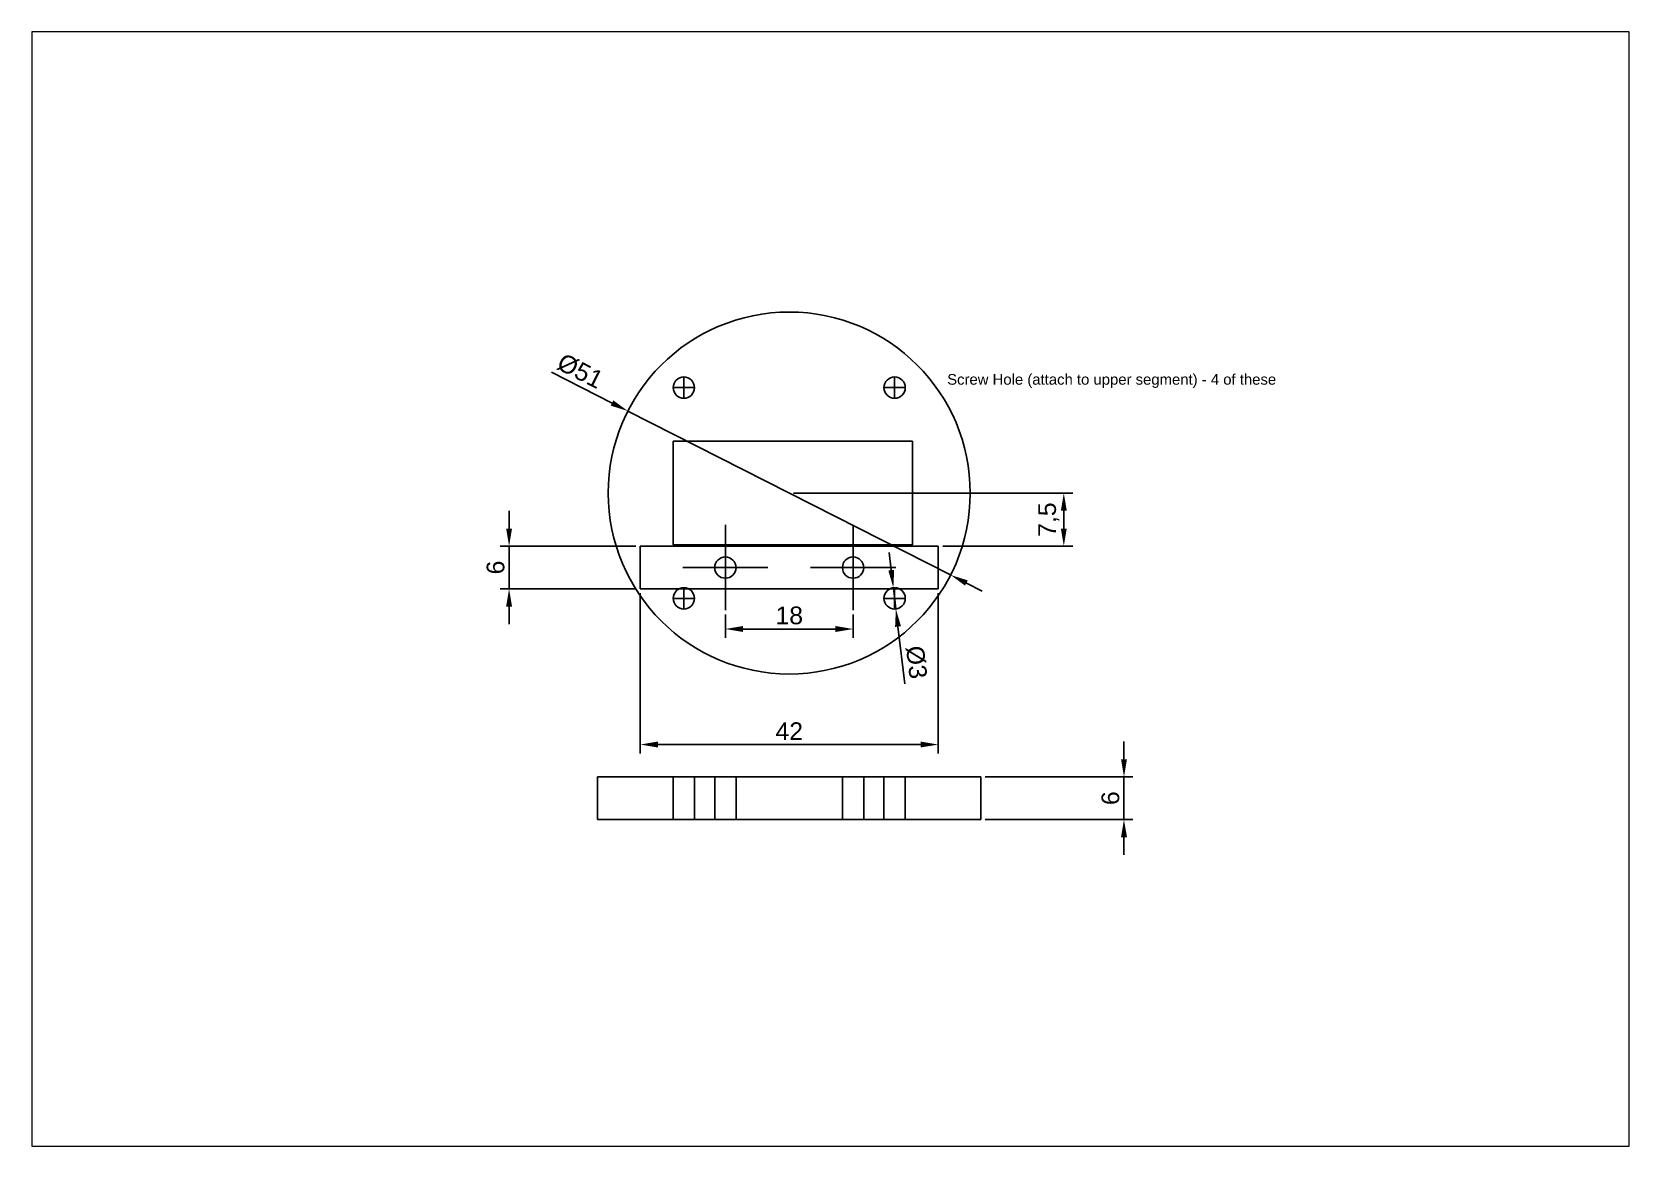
# Paper-space layout 'Sheet1' of a CAD drawing. Header units: millimetres. Extents: x 31 to 256, y 15 to 172.
# The model-space entities are those that its viewports show. They can reach past a viewport. Long polylines and large blocks are cut down to what shows.
import ezdxf

# ---------------------------------------------------------------- set-up
doc = ezdxf.new("R2010")
doc.units = ezdxf.units.MM
doc.linetypes.add('DASH2', pattern=[19.05, 12.7, -6.35])
for name, color, linetype in [('Camera', 3, 'Continuous'), ('Dim', 5, 'Continuous'), ('Hidden', 2, 'DASH2'), ('Mark', 6, 'Continuous')]:
    doc.layers.add(name, color=color, linetype=linetype)
doc.styles.get("Standard").update_dxf_attribs({"font": 'arial.ttf'})
doc.dimstyles.new('ISO-25', dxfattribs={"dimtxt": 2.5, "dimasz": 2.5, "dimexe": 1.25, "dimexo": 0.625, "dimtad": 1, "dimtxsty": 'Standard', "dimcen": 2.5, "dimadec": 0, "dimazin": 0, "dimtfac": 1, "dimtmove": 0, "dimatfit": 3, "dimfxl": 1, "dimarcsym": 0})

# ---------------------------------------------------------------- blocks, each defined once
blk = doc.blocks.new('*D1')
at = {"layer": 'Defpoints', "color": 0}
for p in [(152.55, 94.11), (152.9, 91.13)]:
    blk.add_point(p, dxfattribs=at)
at = {"layer": 'Dim', "color": 0, "lineweight": -2}
for p, q in [((152.25, 96.59), (151.95, 99.07)), ((152.55, 94.11), (152.9, 91.13)), ((153.2, 88.65), (154.17, 80.6))]:
    blk.add_line(p, q, dxfattribs=at)
at = {"layer": 'Dim', "color": 0}
for points in [[(151.84, 96.54), (152.66, 96.64), (152.55, 94.11)], [(153.62, 88.7), (152.79, 88.6), (152.9, 91.13)]]:
    blk.add_solid(points, dxfattribs=at)
at = {"layer": 'Dim', "color": 0, "insert": (155.79, 83.62), "char_height": 2.5, "attachment_point": 5, "rotation": 276.8318}
blk.add_mtext('%%c3', dxfattribs=at)
blk = doc.blocks.new('*D7')
at = {"layer": 'Defpoints', "color": 0}
for p in [(164.88, 67.47), (164.88, 61.47), (185.04, 61.47)]:
    blk.add_point(p, dxfattribs=at)
at = {"layer": 'Dim', "color": 0, "lineweight": -2}
for p, q in [((185.04, 69.97), (185.04, 72.47)), ((165.5, 67.47), (186.29, 67.47)), ((185.04, 67.47), (185.04, 61.47)), ((165.5, 61.47), (186.29, 61.47)), ((185.04, 58.97), (185.04, 56.47))]:
    blk.add_line(p, q, dxfattribs=at)
at = {"layer": 'Dim', "color": 0}
for points in [[(184.62, 69.97), (185.46, 69.97), (185.04, 67.47)], [(185.46, 58.97), (184.62, 58.97), (185.04, 61.47)]]:
    blk.add_solid(points, dxfattribs=at)
at = {"layer": 'Dim', "color": 0, "insert": (183.14, 64.47), "char_height": 2.5, "attachment_point": 5, "rotation": 90}
blk.add_mtext('6', dxfattribs=at)
blk = doc.blocks.new('*D25')
at = {"layer": 'Defpoints', "color": 0}
for p in [(116.88, 93.97), (158.88, 93.97), (158.88, 72.03)]:
    blk.add_point(p, dxfattribs=at)
at = {"layer": 'Dim', "color": 0, "lineweight": -2}
for p, q in [((116.88, 93.34), (116.88, 70.78)), ((158.88, 93.34), (158.88, 70.78)), ((119.38, 72.03), (156.38, 72.03))]:
    blk.add_line(p, q, dxfattribs=at)
at = {"layer": 'Dim', "color": 0}
for points in [[(119.38, 72.45), (119.38, 71.62), (116.88, 72.03)], [(156.38, 71.62), (156.38, 72.45), (158.88, 72.03)]]:
    blk.add_solid(points, dxfattribs=at)
at = {"layer": 'Dim', "color": 0, "insert": (137.88, 73.91), "char_height": 2.5, "attachment_point": 5}
blk.add_mtext('42', dxfattribs=at)
blk = doc.blocks.new('*D26')
at = {"layer": 'Defpoints', "color": 0}
for p in [(116.88, 99.97), (98.41, 93.97), (116.88, 93.97)]:
    blk.add_point(p, dxfattribs=at)
at = {"layer": 'Dim', "color": 0, "lineweight": -2}
for p, q in [((98.41, 102.47), (98.41, 104.97)), ((116.25, 99.97), (97.16, 99.97)), ((98.41, 99.97), (98.41, 93.97)), ((116.25, 93.97), (97.16, 93.97)), ((98.41, 91.47), (98.41, 88.97))]:
    blk.add_line(p, q, dxfattribs=at)
at = {"layer": 'Dim', "color": 0}
for points in [[(97.99, 102.47), (98.82, 102.47), (98.41, 99.97)], [(98.82, 91.47), (97.99, 91.47), (98.41, 93.97)]]:
    blk.add_solid(points, dxfattribs=at)
at = {"layer": 'Dim', "color": 0, "insert": (96.51, 96.97), "char_height": 2.5, "attachment_point": 5, "rotation": 90}
blk.add_mtext('6', dxfattribs=at)
blk = doc.blocks.new('*D27')
at = {"layer": 'Defpoints', "color": 0}
for p in [(115.14, 119.02), (160.61, 95.92)]:
    blk.add_point(p, dxfattribs=at)
at = {"layer": 'Dim', "color": 0, "lineweight": -2}
for p, q in [((112.91, 120.15), (104.38, 124.48)), ((160.61, 95.92), (115.14, 119.02)), ((162.84, 94.79), (165.07, 93.66))]:
    blk.add_line(p, q, dxfattribs=at)
at = {"layer": 'Dim', "color": 0}
for points in [[(112.72, 119.78), (113.1, 120.52), (115.14, 119.02)], [(163.03, 95.16), (162.65, 94.42), (160.61, 95.92)]]:
    blk.add_solid(points, dxfattribs=at)
at = {"layer": 'Dim', "color": 0, "insert": (108.43, 124.64), "char_height": 2.5, "attachment_point": 5, "rotation": 333.0733}
blk.add_mtext('%%c51', dxfattribs=at)
blk = doc.blocks.new('*D33')
at = {"layer": 'Defpoints', "color": 0}
for p in [(137.88, 107.47), (158.88, 99.97), (176.56, 99.97)]:
    blk.add_point(p, dxfattribs=at)
at = {"layer": 'Dim', "color": 0, "lineweight": -2}
for p, q in [((138.5, 107.47), (177.81, 107.47)), ((176.56, 104.97), (176.56, 102.47)), ((159.5, 99.97), (177.81, 99.97))]:
    blk.add_line(p, q, dxfattribs=at)
at = {"layer": 'Dim', "color": 0}
for points in [[(176.98, 104.97), (176.15, 104.97), (176.56, 107.47)], [(176.15, 102.47), (176.98, 102.47), (176.56, 99.97)]]:
    blk.add_solid(points, dxfattribs=at)
at = {"layer": 'Dim', "color": 0, "insert": (174.44, 103.72), "char_height": 2.5, "attachment_point": 5, "rotation": 90}
blk.add_mtext('7,5', dxfattribs=at)
blk = doc.blocks.new('*D34')
at = {"layer": 'Defpoints', "color": 0}
for p in [(128.88, 90.97), (146.88, 90.97), (146.88, 88.31)]:
    blk.add_point(p, dxfattribs=at)
at = {"layer": 'Dim', "color": 0, "lineweight": -2}
for p, q in [((128.88, 90.34), (128.88, 87.06)), ((146.88, 90.34), (146.88, 87.06)), ((131.38, 88.31), (144.38, 88.31))]:
    blk.add_line(p, q, dxfattribs=at)
at = {"layer": 'Dim', "color": 0}
for points in [[(131.38, 88.73), (131.38, 87.89), (128.88, 88.31)], [(144.38, 87.89), (144.38, 88.73), (146.88, 88.31)]]:
    blk.add_solid(points, dxfattribs=at)
at = {"layer": 'Dim', "color": 0, "insert": (137.88, 90.21), "char_height": 2.5, "attachment_point": 5}
blk.add_mtext('18', dxfattribs=at)

msp = doc.modelspace()

# ---------------------------------------------------------------- linework, layer by layer
for p, q in [((83, 190), (137, 190)), ((83, 184), (83, 190)), ((137, 190), (137, 184)), ((137, 184), (83, 184))]:
    msp.add_line(p, q)
for centre, radius in [((110, 230), 25.5), ((95.15, 244.85), 1.5), ((124.85, 244.85), 1.5), ((101, 219.5), 1.5), ((119, 219.5), 1.5), ((95.15, 215.15), 1.5), ((124.85, 215.15), 1.5)]:
    msp.add_circle(centre, radius)
at = {"layer": 'Camera'}
for p, q in [((127.35, 237.3), (93.65, 237.3)), ((93.65, 237.3), (93.65, 222.7)), ((127.35, 222.7), (127.35, 237.3)), ((93.65, 222.7), (110, 222.7)), ((110, 222.5), (110, 222.7)), ((110, 222.7), (127.35, 222.7))]:
    msp.add_line(p, q, dxfattribs=at)
at = {"layer": 'Hidden'}
for p, q in [((93.65, 190), (93.65, 184)), ((96.65, 190), (96.65, 184)), ((99.5, 190), (99.5, 184)), ((102.5, 190), (102.5, 184)), ((117.5, 190), (117.5, 184)), ((120.5, 190), (120.5, 184)), ((123.35, 190), (123.35, 184)), ((126.35, 190), (126.35, 184))]:
    msp.add_line(p, q, dxfattribs=at)
at = {"layer": 'Mark'}
for p, q in [((95.15, 243.35), (95.15, 246.35)), ((124.85, 243.35), (124.85, 246.35)), ((96.65, 244.85), (93.65, 244.85)), ((126.35, 244.85), (123.35, 244.85)), ((101, 219.5), (101, 225.5)), ((119, 219.5), (119, 225.5)), ((131, 222.5), (89, 222.5)), ((89, 216.5), (89, 222.5)), ((131, 222.5), (131, 216.5)), ((101, 219.5), (95, 219.5)), ((101, 219.5), (107, 219.5)), ((101, 219.5), (101, 213.5)), ((119, 219.5), (113, 219.5)), ((119, 219.5), (119, 213.5)), ((119, 219.5), (125, 219.5)), ((131, 216.5), (89, 216.5)), ((95.15, 213.65), (95.15, 216.65)), ((124.85, 213.65), (124.85, 216.65)), ((93.65, 215.15), (96.65, 215.15)), ((123.35, 215.15), (126.35, 215.15))]:
    msp.add_line(p, q, dxfattribs=at)

# ---------------------------------------------------------------- texts
msp.add_text('Screw Hole (attach to upper segment) - 4 of these', height=1.5).set_placement((132.25, 245.26))

psp = doc.layouts.new('Sheet1')

# ---------------------------------------------------------------- dimensions: what is measured, and where the dimension line sits
at = {"layer": 'Dim'}
for p1, p2, picture, middle in [((160.6123, 95.9217), (115.1414, 119.0171), '*D27', (107.534, 122.881)), ((152.5477, 94.1095), (152.9046, 91.1308), '*D1', (153.8329, 83.3825))]:
    dim = psp.add_diameter_dim_2p(p1=p1, p2=p2, dimstyle='ISO-25', override={"dimlfac": -1}, dxfattribs=at)
    dim.commit()
    dim.dimension.update_dxf_attribs({"geometry": picture, "text_midpoint": middle, "dimtype": 163})
dim = psp.add_linear_dim(base=(176.5628, 99.9694), p1=(137.8769, 107.4694), p2=(158.8769, 99.9694), angle=90, dimstyle='ISO-25', dxfattribs=at)
dim.commit()
dim.dimension.update_dxf_attribs({"geometry": '*D33', "text_midpoint": (174.4415, 103.7194)})
for base, p1, p2, picture, middle in [((98.4079, 93.9694), (116.8769, 99.9694), (116.8769, 93.9694), '*D26', (96.5066, 96.9694)), ((185.0404, 61.4694), (164.8769, 67.4694), (164.8769, 61.4694), '*D7', (183.1392, 64.4694))]:
    dim = psp.add_linear_dim(base=base, p1=p1, p2=p2, angle=90, dimstyle='ISO-25', override={"dimlfac": -1}, dxfattribs=at)
    dim.commit()
    dim.dimension.update_dxf_attribs({"geometry": picture, "text_midpoint": middle})
for base, p1, p2, picture, middle in [((158.8769, 72.032), (116.8769, 93.9694), (158.8769, 93.9694), '*D25', (137.8769, 73.912)), ((146.8769, 88.3095), (128.8769, 90.9694), (146.8769, 90.9694), '*D34', (137.8769, 90.2108))]:
    dim = psp.add_linear_dim(base=base, p1=p1, p2=p2, dimstyle='ISO-25', override={"dimlfac": -1}, dxfattribs=at)
    dim.commit()
    dim.dimension.update_dxf_attribs({"geometry": picture, "text_midpoint": middle})

# ---------------------------------------------------------------- viewports
at = {"layer": '0', "view_target_point": (2.9068, 23.2546)}
psp.add_viewport(center=(143.6905, 93.9464), size=(225.0183, 156.968654), view_center_point=(112.9068, 193.2224), view_height=156.968654, dxfattribs=at)

doc.saveas('drawing.dxf')
